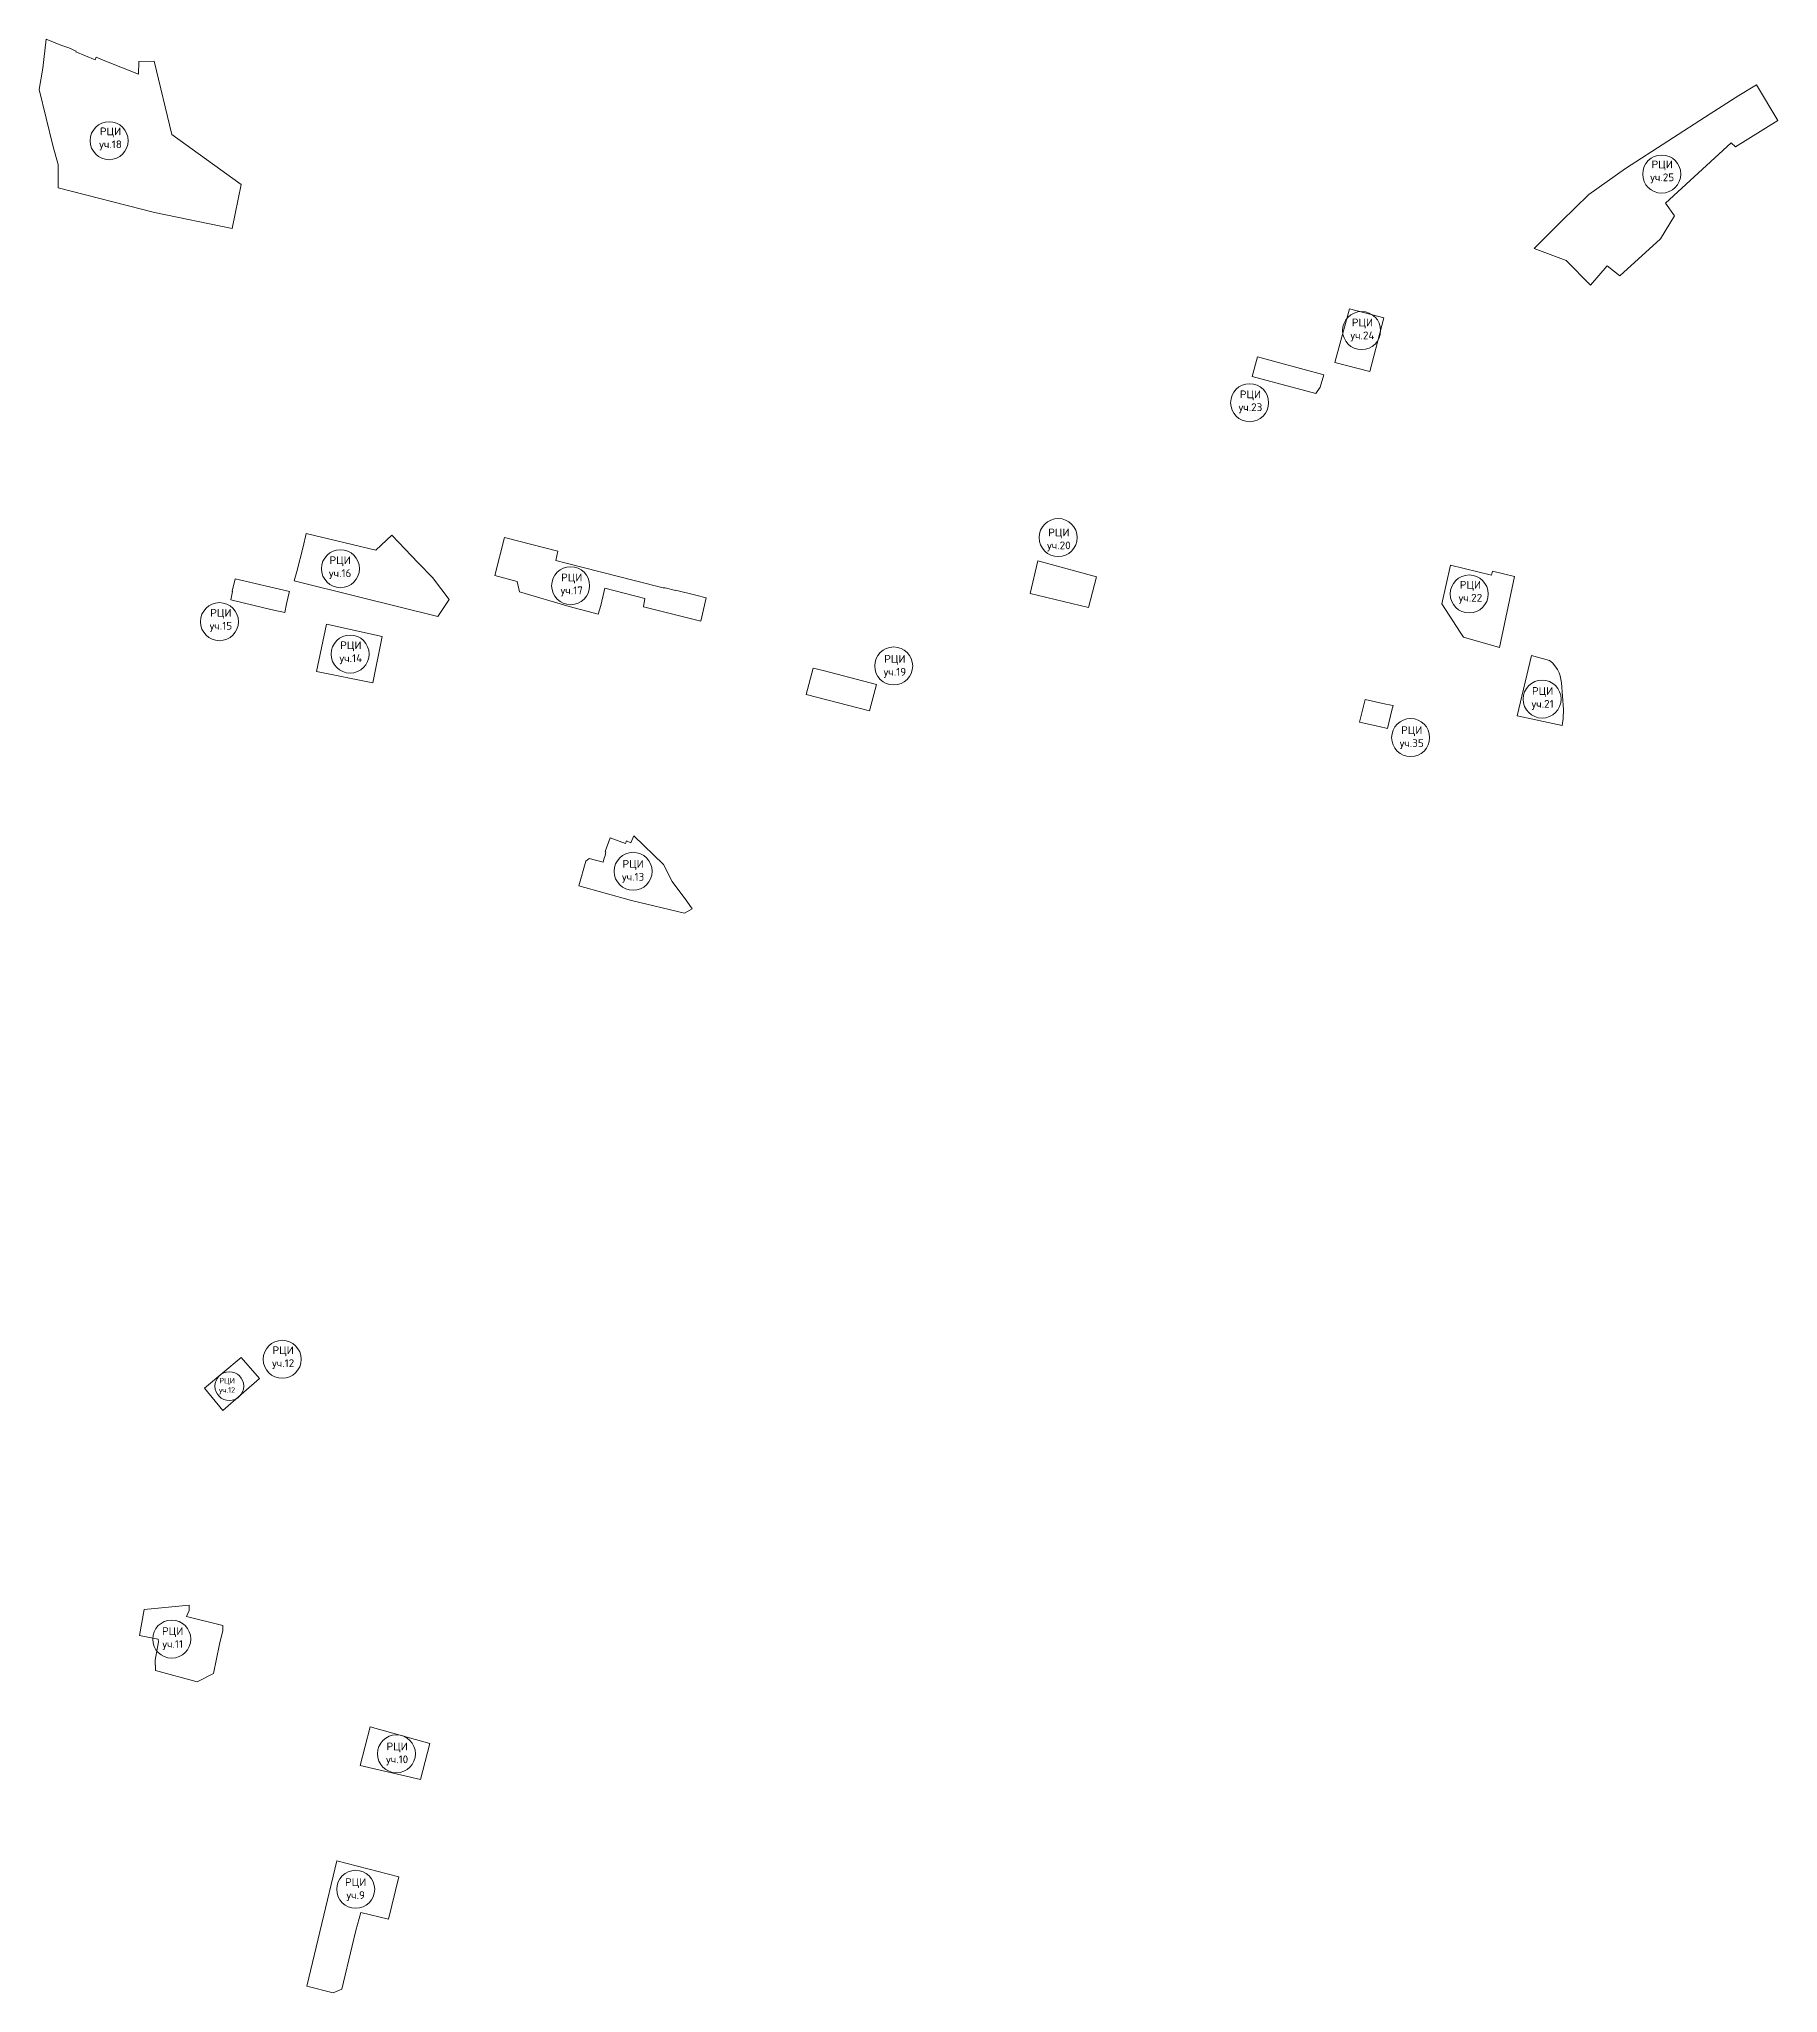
# Model space of a CAD drawing. Extents: x 1393084 to 1399110, y 357379 to 360774.
# Drawn here: x 1394294 to 1395758, y 359129 to 360774 of the extents above; entities that cross this region are included whole.
import ezdxf

# ---------------------------------------------------------------- set-up
doc = ezdxf.new("R2010")
doc.units = 0
doc.header["$MEASUREMENT"] = 0
doc.layers.add('РЦИ', color=30, linetype='Continuous')
doc.styles.get("Standard").update_dxf_attribs({"font": 'simplex.shx'})

msp = doc.modelspace()

# ---------------------------------------------------------------- linework, layer by layer
at = {"layer": 'РЦИ', "lineweight": 20}
for points in [[(1394309.6, 360648.5), (1394390.8, 360627.9), (1394456.2, 360614.4), (1394463.8, 360651.4), (1394405.4, 360693.5), (1394390.5, 360755.2), (1394377.5, 360755), (1394377.3, 360744.3), (1394347.5, 360756), (1394341.5, 360758.5), (1394340.7, 360756.5), (1394324.5, 360763.1), (1394324.7, 360763.8), (1394318.5, 360766.6), (1394311.7, 360768.6), (1394299.4, 360773.9), (1394296.8, 360749.4), (1394293.5, 360731.5), (1394305.4, 360683.1), (1394309.5, 360668.2), (1394309.6, 360661.9), (1394309.6, 360648.5)], [(1395552.5, 360597.6), (1395579.3, 360587.4), (1395599.7, 360566.6), (1395614, 360583), (1395624.4, 360574.5), (1395658.7, 360605.7), (1395670.5, 360625), (1395663, 360635.7), (1395718.3, 360686.5), (1395721.9, 360683), (1395757.6, 360705.3), (1395739.5, 360735.4), (1395724.8, 360726.3), (1395700.7, 360710.9), (1395629.4, 360664.8), (1395598.3, 360643.1), (1395575.4, 360620.4), (1395552.5, 360597.6)], [(1395384.6, 360501.4), (1395414, 360494), (1395425.9, 360539), (1395396.9, 360546.6), (1395384.6, 360501.4)], [(1395319.5, 360506.3), (1395375.3, 360491.2), (1395372.3, 360480.8), (1395368.6, 360475.4), (1395314.9, 360489.6), (1395319.5, 360506.3)], [(1394515.8, 360346.4), (1394518.4, 360357.6), (1394577.1, 360343.6), (1394590.4, 360356.2), (1394612.8, 360332.7), (1394624.8, 360320.5), (1394638.8, 360301.9), (1394629.3, 360287.6), (1394563.6, 360303.9), (1394508.3, 360317.6), (1394510.6, 360325.5), (1394515.8, 360346.4)], [(1394677.4, 360322.2), (1394696.1, 360317.1), (1394697.9, 360308.4), (1394739.9, 360296), (1394764.2, 360289.7), (1394766.4, 360296.9), (1394770, 360311.4), (1394803.7, 360302.8), (1394802.3, 360295.8), (1394850.6, 360283.8), (1394855.2, 360303.4), (1394846.5, 360305.6), (1394829.5, 360309.8), (1394829.4, 360309.5), (1394820.8, 360311.7), (1394819.1, 360311.9), (1394795.7, 360317.6), (1394737.2, 360332.6), (1394728.5, 360334.8), (1394730.3, 360342.6), (1394685.5, 360354.1), (1394677.4, 360322.2)], [(1395128.1, 360306.9), (1395134.5, 360334.4), (1395184, 360321.1), (1395177.1, 360295.2), (1395128.1, 360306.9)], [(1395482, 360331), (1395474.6, 360298.4), (1395490.1, 360274.6), (1395493, 360270.2), (1395523.1, 360261.6), (1395535.9, 360321.2), (1395517.3, 360325.8), (1395516.5, 360322.4), (1395482, 360331)], [(1394458.5, 360319.4), (1394456.1, 360308.9), (1394456.5, 360308.8), (1394455, 360301.6), (1394483.8, 360294.8), (1394491.1, 360293.1), (1394500.4, 360291), (1394501.9, 360298.3), (1394504.2, 360307.9), (1394504.4, 360308.8), (1394458.5, 360319.4)], [(1394574.6, 360231.8), (1394527, 360241.3), (1394535.6, 360281.2), (1394582.4, 360270.7), (1394574.6, 360231.8)], [(1395565.4, 360250.7), (1395550.2, 360254.9), (1395538.2, 360203.9), (1395575.9, 360195.8), (1395576.9, 360201.8), (1395577.2, 360209.3), (1395575.5, 360231.7), (1395574.4, 360237.8), (1395573.4, 360240.3), (1395572, 360243), (1395570.5, 360245.1), (1395567.7, 360248.5), (1395565.4, 360250.7)], [(1394939.5, 360222), (1394992.8, 360208.2), (1394998.5, 360230.3), (1394953.8, 360242.2), (1394945.4, 360244.2), (1394939.5, 360222)], [(1395429, 360193.3), (1395422, 360195), (1395405.4, 360198.6), (1395410, 360217.9), (1395427.6, 360213.9), (1395433.7, 360212.8), (1395432.6, 360208.7), (1395429, 360193.3)], [(1394748.1, 360061), (1394792.2, 360048.5), (1394837.1, 360037.8), (1394843.4, 360041.5), (1394838.8, 360048), (1394826.5, 360064.6), (1394819.4, 360078.7), (1394794.2, 360102.9), (1394791.9, 360097.2), (1394788, 360098.7), (1394787.2, 360096.6), (1394774.5, 360101.4), (1394770.1, 360089.7), (1394770.8, 360089.4), (1394770.1, 360086.5), (1394769.1, 360083.2), (1394768.5, 360080.7), (1394756.8, 360084), (1394753.9, 360081.5), (1394748.1, 360061)], [(1394432.8, 359637.8), (1394448.3, 359619), (1394479.2, 359645.9), (1394463.8, 359663.8), (1394432.8, 359637.8)], [(1394432.8, 359637.8), (1394448.3, 359619), (1394479.2, 359645.9), (1394463.8, 359663.8), (1394432.8, 359637.8)], [(1394445.5, 359422.3), (1394448.1, 359433.7), (1394448.2, 359438), (1394417.7, 359445.5), (1394419.8, 359450.7), (1394419.8, 359455.1), (1394382.1, 359451.5), (1394378.2, 359429.7), (1394393.7, 359426.5), (1394394.1, 359424.3), (1394391.2, 359408.9), (1394391.6, 359400.1), (1394426.7, 359390.7), (1394440.4, 359397.5), (1394445.5, 359422.3)], [(1394614.8, 359308.5), (1394564, 359320.3), (1394572.2, 359352.8), (1394622.6, 359338.8), (1394614.8, 359308.5)], [(1394614.8, 359308.5), (1394564, 359320.3), (1394572.2, 359352.8), (1394622.6, 359338.8), (1394614.8, 359308.5)], [(1394518.9, 359134.3), (1394541.2, 359128.7), (1394548.3, 359131.7), (1394557.2, 359168.2), (1394560.3, 359181.2), (1394564.4, 359196.3), (1394587.7, 359190.8), (1394596.3, 359226.5), (1394544.1, 359240), (1394518.9, 359134.3)]]:
    msp.add_lwpolyline(points, dxfattribs=at)
at = {"layer": 'РЦИ', "lineweight": 0}
for centre, radius in [((1394352.5, 360688.3), 16), ((1395659.8, 360660.2), 16), ((1395407.1, 360528.4), 16), ((1395312.8, 360467.7), 16), ((1395151.6, 360354.1), 16), ((1394547.3, 360327.9), 16), ((1394741.1, 360313.6), 16), ((1395497.7, 360306.6), 16), ((1394445.4, 360283.3), 16), ((1394555.4, 360256), 16), ((1395013.1, 360246), 16), ((1395559.1, 360218.1), 16), ((1395448.4, 360185.7), 16), ((1394793.7, 360073.1), 16), ((1394498.2, 359662.2), 16), ((1394453.7, 359639.6), 12.1), ((1394405.2, 359426.6), 16), ((1394594.4, 359330), 16), ((1394560.1, 359215.9), 16)]:
    msp.add_circle(centre, radius, dxfattribs=at)

# ---------------------------------------------------------------- texts
at = {"layer": 'РЦИ', "attachment_point": 2}
for s, insert, char_height, width in [('РЦИ\\Pуч.18', (1394353.7, 360699.4), 6.53, 6.533), ('РЦИ\\Pуч.25', (1395660.2, 360671.6), 6.53, 6.533), ('РЦИ\\Pуч.24', (1395407.8, 360538.5), 6.53, 6.533), ('РЦИ\\Pуч.23', (1395313.5, 360478), 6.53, 6.533), ('РЦИ\\Pуч.20', (1395152.2, 360361.7), 6.53, 6.533), ('РЦИ\\Pуч.16', (1394547, 360338.3), 6.53, 6.533), ('РЦИ\\Pуч.17', (1394742, 360323.8), 6.53, 6.533), ('РЦИ\\Pуч.22', (1395498.7, 360317.6), 6.53, 6.533), ('РЦИ\\Pуч.15', (1394446.6, 360294), 6.53, 6.533), ('РЦИ\\Pуч.14', (1394556, 360266.7), 6.53, 6.533), ('РЦИ\\Pуч.19', (1395014.1, 360255.2), 6.53, 6.533), ('РЦИ\\Pуч.21', (1395559.5, 360228.2), 6.53, 6.533), ('РЦИ\\Pуч.35', (1395449.3, 360195.2), 6.53, 6.533), ('РЦИ\\Pуч.13', (1394793.7, 360082.6), 6.53, 6.533), ('РЦИ\\Pуч.12', (1394499, 359673.1), 6.53, 6.533), ('РЦИ\\Pуч.12', (1394451.8, 359646.5), 4.67, 4.667), ('РЦИ\\Pуч.11', (1394406, 359436.6), 6.53, 6.533), ('РЦИ\\Pуч.10', (1394595, 359339.5), 6.53, 6.533), ('РЦИ\\Pуч.9', (1394560.1, 359225.2), 6.53, 6.533)]:
    msp.add_mtext(s, dxfattribs=dict(at, insert=insert, char_height=char_height, width=width))

doc.saveas('drawing.dxf')
